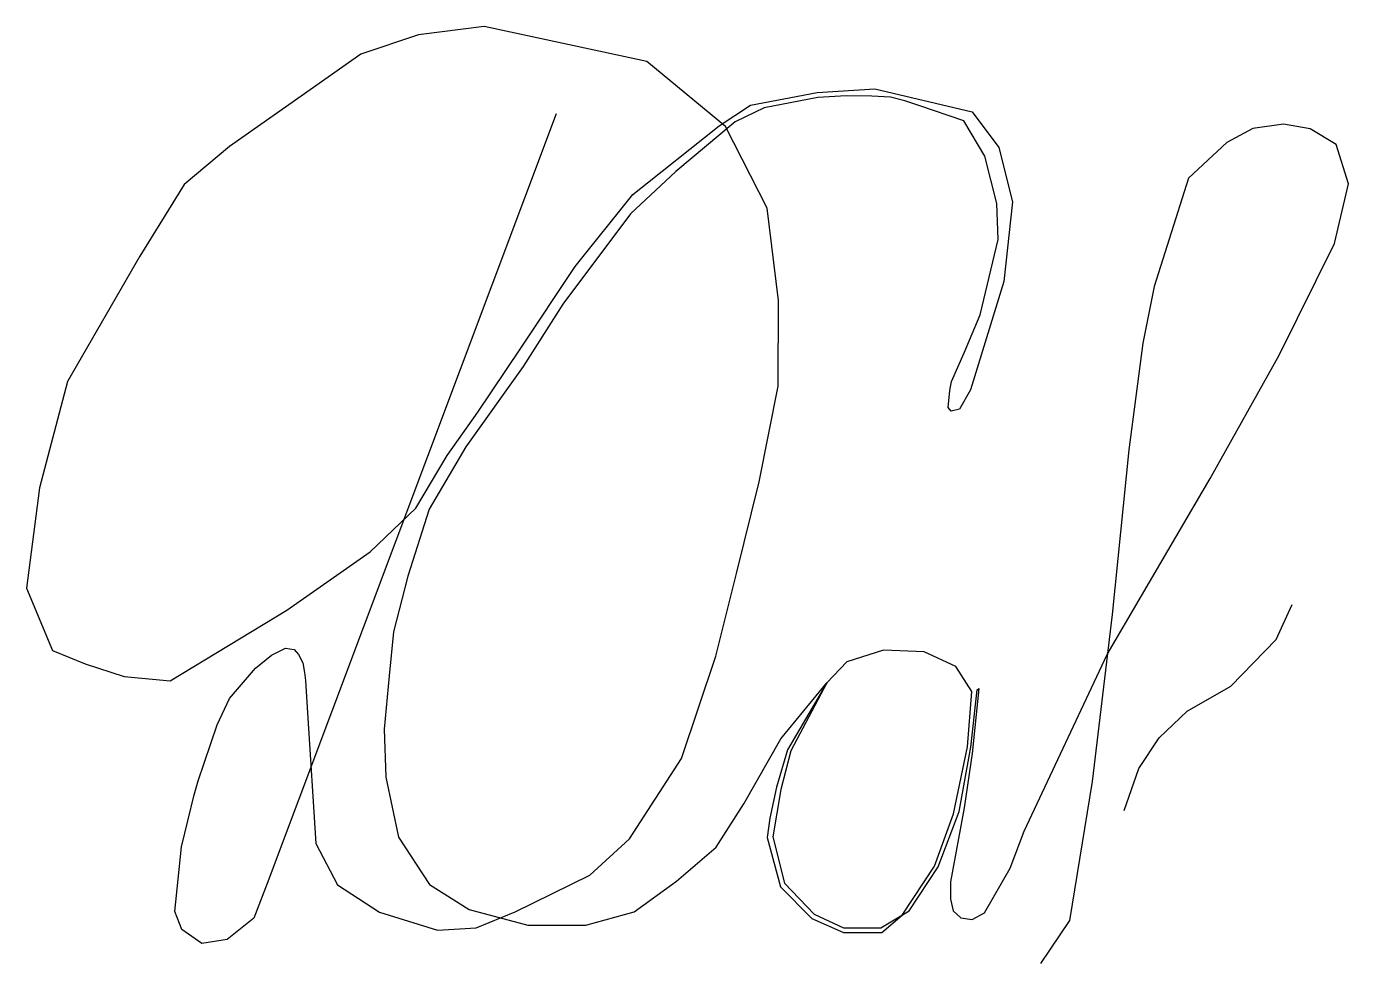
# Model space of a CAD drawing. Header units: millimetres. Extents: x 7344 to 8124, y 4115 to 4667.
import ezdxf

# ---------------------------------------------------------------- set-up
doc = ezdxf.new("R2010")
doc.units = ezdxf.units.MM

msp = doc.modelspace()

# ---------------------------------------------------------------- linework, layer by layer
at = {"color": 160}
for points in [[(7656.68, 4615.83), (7486.34, 4162.18), (7478.36, 4141.83), (7462.61, 4129.3), (7447.71, 4126.76), (7436.04, 4135.07), (7431.74, 4145.71), (7435.83, 4183.73), (7443.31, 4214.45), (7445.59, 4222.68), (7456.69, 4255.68), (7464.14, 4271.21), (7479.46, 4289.1), (7488.75, 4296.75), (7497.11, 4300.99), (7502.22, 4300.1), (7504.7, 4297.24), (7507.18, 4292.27), (7508.32, 4286.63), (7508.76, 4281.85), (7510.03, 4262.81), (7514.99, 4185.76), (7527.68, 4161.33), (7552.55, 4145.3), (7586.61, 4134.75), (7609.46, 4136.13), (7632.43, 4145.5), (7676.4, 4167.05), (7699.87, 4188.53), (7730.47, 4235.83), (7750.69, 4296.23), (7762.87, 4344.99), (7776.33, 4398.87), (7787.47, 4455.28), (7787.72, 4505.78), (7780.95, 4560.25), (7756.46, 4608.37), (7710.03, 4646.67), (7614.2, 4667.3), (7575.47, 4662.38), (7541.54, 4650.9), (7506.25, 4626.15), (7463.96, 4596.5), (7437.41, 4574.19), (7411.23, 4531.84), (7368.48, 4457.96), (7352, 4395.41), (7344.34, 4336.29), (7359.61, 4299.57), (7379.02, 4291.6), (7401.93, 4284.25), (7429.12, 4281.65), (7497.75, 4323.33), (7547, 4357.59), (7573.98, 4383.5), (7592.35, 4414.46), (7610.38, 4439.89), (7635.36, 4477.17), (7667.86, 4525.83), (7701.84, 4568.18), (7752.61, 4608.73), (7771.2, 4620.83), (7810.5, 4628.34), (7844.49, 4630.55), (7901.89, 4616.98), (7917.5, 4595.92), (7925.63, 4563.94), (7920.44, 4517.07), (7900.78, 4453.14), (7894.36, 4441.7), (7889.37, 4440.66), (7887.6, 4442.64), (7888.62, 4452.69), (7889.69, 4458.03), (7897.15, 4475.02), (7906.56, 4497.36), (7917.12, 4541.83), (7916.39, 4562.91), (7909.23, 4590.76), (7896.99, 4611.76), (7870.31, 4620.68), (7862.15, 4623.4), (7853.6, 4625.68), (7842.6, 4626.31), (7827.57, 4626.33), (7810.9, 4625.39), (7779.18, 4619.25), (7762.17, 4611.1), (7727.1, 4581.77), (7700.35, 4556.89), (7660.45, 4503.54), (7637.16, 4466.94), (7603.28, 4419.53), (7581.76, 4382.76), (7569.12, 4343.41), (7560.67, 4310.54), (7558.19, 4284.6), (7555.18, 4253.25), (7556.28, 4224.89), (7563.57, 4189.53), (7581.97, 4161.64), (7605.36, 4146.87), (7639.97, 4137.69), (7674.11, 4137.62), (7702.61, 4145.55), (7727.63, 4163.61), (7750.84, 4183.61), (7767.31, 4209.13), (7789.03, 4247.55), (7816.16, 4280.45), (7792.96, 4241.03), (7786.41, 4219.02), (7782.49, 4200.63), (7781.05, 4189.32), (7788.77, 4160.33), (7807.24, 4141.61), (7825.98, 4133.39), (7848.66, 4133.39), (7860.64, 4143.64), (7879.67, 4172.44), (7890.92, 4203.28), (7899.16, 4242.81), (7901.59, 4275.27), (7892.26, 4290.08), (7873.59, 4298.83), (7849.49, 4299.64), (7828.02, 4292.87), (7816.16, 4280.45), (7795.03, 4240.39), (7789.04, 4217.61), (7784.37, 4189.78), (7791.29, 4162.34), (7808.76, 4144.14), (7826.07, 4136.02), (7847.9, 4136.02), (7864.76, 4146.1), (7881.75, 4171.97), (7894.11, 4204.7), (7901.01, 4242.6), (7904.86, 4276.44), (7905.72, 4277.13), (7901.84, 4238.73), (7897.17, 4206.89), (7889.06, 4163.12), (7889, 4152.92), (7890.57, 4146.05), (7895.09, 4141.89), (7901.79, 4140.94), (7909.2, 4144.97), (7924.22, 4171.34), (7932.52, 4193.15), (7981.49, 4297.16), (8042.19, 4400.95), (8082.76, 4473.65), (8115.44, 4539.47), (8123.71, 4574.61), (8116.41, 4597.65), (8101.04, 4606.98), (8085.33, 4609.73), (8067.28, 4607.12), (8051.96, 4598.92), (8029.39, 4577.91), (8009.21, 4514.11), (8002.42, 4480.64), (7994.16, 4417.69), (7984.31, 4320.79), (7972.57, 4222.38), (7959.27, 4140.49), (7942.08, 4115.04)], [(7991.52, 4205.22), (8000.08, 4229.95), (8011.98, 4248.03), (8028.64, 4263.72), (8054.34, 4278.47), (8081, 4306.06), (8090.39, 4326.6)]]:
    msp.add_lwpolyline(points, dxfattribs=at)

doc.saveas('drawing.dxf')
